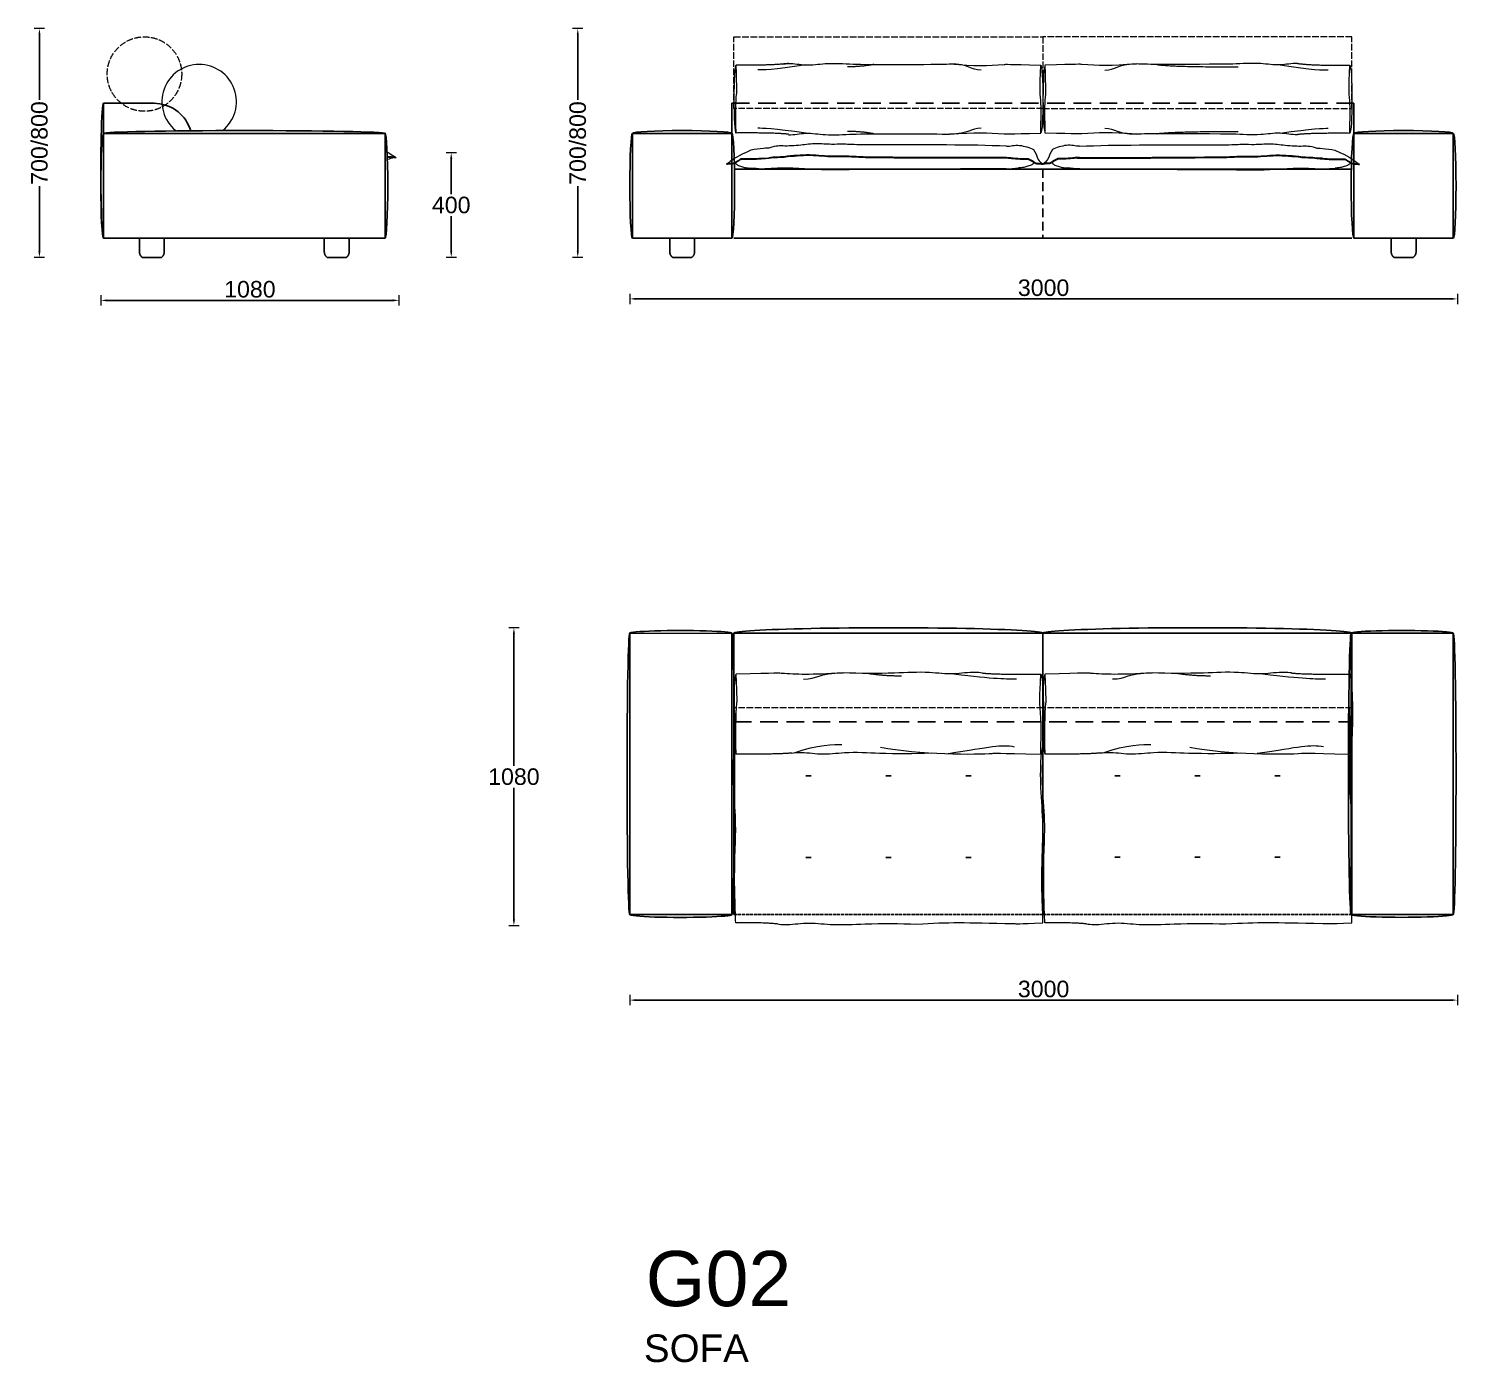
# Model space of a CAD drawing. Header units: millimetres. Extents: x 6668 to 47386, y -6732 to 35544.
# Drawn here: x 13154 to 18333, y 4254 to 9090 of the extents above; entities that cross this region are included whole.
import ezdxf

# ---------------------------------------------------------------- set-up
doc = ezdxf.new("R2010")
doc.units = ezdxf.units.MM
doc.linetypes.add('ACAD_ISO02W100', pattern=[15, 12, -3])
doc.linetypes.add('NASCOSTA', pattern=[9.525, 6.35, -3.175])
for name, color, linetype in [('_ARREDO', 7, 'Continuous'), ('LINEA', 7, 'Continuous'), ('TESTO', 1, 'Continuous')]:
    doc.layers.add(name, color=color, linetype=linetype)
for name, color, linetype, lineweight in [('_CUSCINO SEDUTA', 8, 'Continuous', 9), ('_QUOTE', 1, 'Continuous', 9), ('_RULLO', 8, 'Continuous', 9)]:
    doc.layers.add(name, color=color, linetype=linetype, lineweight=lineweight)
doc.styles.add('Arial', font='arial.ttf')
doc.styles.get("Standard").update_dxf_attribs({"font": 'arial.ttf'})
doc.dimstyles.new('1_1', dxfattribs={"dimscale": 15, "dimtxt": 4, "dimasz": 1.5, "dimexe": 1.25, "dimexo": 2, "dimtad": 1, "dimtih": 1, "dimtoh": 1, "dimdec": 0, "dimtxsty": 'Standard', "dimcen": 2.5, "dimclrd": 256, "dimclre": 256, "dimclrt": 256, "dimadec": 0, "dimazin": 0, "dimtfac": 1, "dimtdec": 0, "dimtmove": 0, "dimatfit": 3, "dimfxl": 1.25, "dimfxlon": 1, "dimlwe": 0, "dimarcsym": 0})

# ---------------------------------------------------------------- blocks, each defined once
blk = doc.blocks.new('armrest_38')
at = {"layer": '_ARREDO'}
for p, q in [((-19, -101.99), (-19, 0.01)), ((-19, -0.01), (18, 0.01)), ((18, -101.99), (18, 0.01)), ((-19, -101.99), (18, -101.99))]:
    blk.add_line(p, q, dxfattribs=at)
at = {"layer": '_ARREDO', "extrusion": (0, 0, -1)}
for centre, major_axis, ratio, start_param, end_param in [((-19, -50.99), (0, 51), 0.019608, 3.141593, 6.283185), ((-0.5, -101.99), (-18.5, 0), 0.054047, 3.14149, 6.304844)]:
    blk.add_ellipse(centre, major_axis=major_axis, ratio=ratio, start_param=start_param, end_param=end_param, dxfattribs=at)
at = {"layer": '_ARREDO'}
for centre, major_axis, ratio, start_param, end_param in [((-0.5, 0.01), (18.5, 0), 0.054047, -0.000103, 3.163251), ((18, -50.99), (0, 51), 0.019608, 3.141593, 6.283185)]:
    blk.add_ellipse(centre, major_axis=major_axis, ratio=ratio, start_param=start_param, end_param=end_param, dxfattribs=at)
blk = doc.blocks.new('*D320')
at = {"layer": '_QUOTE', "lineweight": 0, "transparency": 16777216}
for p, q in [((13415.9, 8122.9), (13415.9, 8085.4)), ((14496.2, 8122.9), (14496.2, 8085.4))]:
    blk.add_line(p, q, dxfattribs=at)
at = {"layer": '_QUOTE', "lineweight": -2, "transparency": 16777216}
blk.add_line((13438.4, 8104.1), (14473.7, 8104.1), dxfattribs=at)
at = {"layer": '_QUOTE', "transparency": 16777216}
for points in [[(13438.4, 8107.9), (13438.4, 8100.4), (13415.9, 8104.1)], [(14473.7, 8107.9), (14473.7, 8100.4), (14496.2, 8104.1)]]:
    blk.add_solid(points, dxfattribs=at)
at = {"layer": 'Defpoints', "color": 0, "transparency": 16777216}
for p in [(14496.2, 8617.3), (13415.9, 8574.8), (14496.2, 8104.1)]:
    blk.add_point(p, dxfattribs=at)
at = {"layer": '_QUOTE', "transparency": 16777216, "insert": (13956.1, 8144.2), "char_height": 60, "attachment_point": 5}
blk.add_mtext('1080', dxfattribs=at)
blk = doc.blocks.new('*D223')
at = {"layer": '_QUOTE', "lineweight": 0, "transparency": 16777216}
for p, q in [((15333, 5586), (15333, 5548.5)), ((18332.6, 5586), (18332.6, 5548.5))]:
    blk.add_line(p, q, dxfattribs=at)
at = {"layer": '_QUOTE', "lineweight": -2, "transparency": 16777216}
blk.add_line((15355.5, 5567.3), (18310.1, 5567.3), dxfattribs=at)
at = {"layer": '_QUOTE', "transparency": 16777216}
for points in [[(15355.5, 5571), (15355.5, 5563.5), (15333, 5567.3)], [(18310.1, 5571), (18310.1, 5563.5), (18332.6, 5567.3)]]:
    blk.add_solid(points, dxfattribs=at)
at = {"layer": 'Defpoints', "color": 0, "transparency": 16777216}
for p in [(15333, 6387.3), (18332.6, 6387.4), (18332.6, 5567.3)]:
    blk.add_point(p, dxfattribs=at)
at = {"layer": '_QUOTE', "transparency": 16777216, "insert": (16832.8, 5607.3), "char_height": 60, "attachment_point": 5}
blk.add_mtext('3000', dxfattribs=at)
blk = doc.blocks.new('*D224')
at = {"layer": '_QUOTE', "lineweight": 0, "transparency": 16777216}
for p, q in [((14931.8, 6917.2), (14894.3, 6917.2)), ((14931.8, 5837.1), (14894.3, 5837.1))]:
    blk.add_line(p, q, dxfattribs=at)
at = {"layer": '_QUOTE', "lineweight": -2, "transparency": 16777216}
for p, q in [((14913, 6894.7), (14913, 6417.1)), ((14913, 5859.6), (14913, 6337.1))]:
    blk.add_line(p, q, dxfattribs=at)
at = {"layer": '_QUOTE', "transparency": 16777216}
for points in [[(14909.3, 6894.7), (14916.8, 6894.7), (14913, 6917.2)], [(14909.3, 5859.6), (14916.8, 5859.6), (14913, 5837.1)]]:
    blk.add_solid(points, dxfattribs=at)
at = {"layer": 'Defpoints', "color": 0, "transparency": 16777216}
for p in [(14913, 6917.2), (16345.1, 6917.2), (16373.2, 5837.1)]:
    blk.add_point(p, dxfattribs=at)
at = {"layer": '_QUOTE', "transparency": 16777216, "insert": (14913, 6377.1), "char_height": 60, "attachment_point": 5}
blk.add_mtext('1080', dxfattribs=at)
blk = doc.blocks.new('*D225')
at = {"layer": '_QUOTE', "lineweight": 0, "transparency": 16777216}
for p, q in [((15333, 8128.4), (15333, 8090.9)), ((18332.6, 8128.4), (18332.6, 8090.9))]:
    blk.add_line(p, q, dxfattribs=at)
at = {"layer": '_QUOTE', "lineweight": -2, "transparency": 16777216}
blk.add_line((15355.5, 8109.6), (18310.1, 8109.6), dxfattribs=at)
at = {"layer": '_QUOTE', "transparency": 16777216}
for points in [[(15355.5, 8113.4), (15355.5, 8105.9), (15333, 8109.6)], [(18310.1, 8113.4), (18310.1, 8105.9), (18332.6, 8109.6)]]:
    blk.add_solid(points, dxfattribs=at)
at = {"layer": 'Defpoints', "color": 0, "transparency": 16777216}
for p in [(15333, 8929.6), (18332.6, 8929.8), (18332.6, 8109.6)]:
    blk.add_point(p, dxfattribs=at)
at = {"layer": '_QUOTE', "transparency": 16777216, "insert": (16832.8, 8149.7), "char_height": 60, "attachment_point": 5}
blk.add_mtext('3000', dxfattribs=at)
blk = doc.blocks.new('*D259')
at = {"layer": '_QUOTE', "lineweight": 0, "transparency": 16777216}
for p, q in [((13212.1, 9089.6), (13174.6, 9089.6)), ((13212.1, 8259.7), (13174.6, 8259.7))]:
    blk.add_line(p, q, dxfattribs=at)
at = {"layer": '_QUOTE', "lineweight": -2, "transparency": 16777216}
for p, q in [((13193.4, 9067.1), (13193.4, 8831.5)), ((13193.4, 8282.2), (13193.4, 8517.8))]:
    blk.add_line(p, q, dxfattribs=at)
at = {"layer": '_QUOTE', "transparency": 16777216}
for points in [[(13189.6, 9067.1), (13197.1, 9067.1), (13193.4, 9089.6)], [(13189.6, 8282.2), (13197.1, 8282.2), (13193.4, 8259.7)]]:
    blk.add_solid(points, dxfattribs=at)
at = {"layer": 'Defpoints', "color": 0, "transparency": 16777216}
for p in [(13763.4, 9089.6), (13193.4, 8259.7), (13955.8, 8259.7)]:
    blk.add_point(p, dxfattribs=at)
at = {"layer": '_QUOTE', "transparency": 16777216, "insert": (13193.4, 8674.7), "char_height": 60, "attachment_point": 5, "rotation": 90}
blk.add_mtext('700/800', dxfattribs=at)
blk = doc.blocks.new('*D260')
at = {"layer": '_QUOTE', "lineweight": 0, "transparency": 16777216}
for p, q in [((15163.2, 9089.6), (15125.7, 9089.6)), ((15163.2, 8259.7), (15125.7, 8259.7))]:
    blk.add_line(p, q, dxfattribs=at)
at = {"layer": '_QUOTE', "lineweight": -2, "transparency": 16777216}
for p, q in [((15144.5, 9067.1), (15144.5, 8831.5)), ((15144.5, 8282.2), (15144.5, 8517.8))]:
    blk.add_line(p, q, dxfattribs=at)
at = {"layer": '_QUOTE', "transparency": 16777216}
for points in [[(15140.7, 9067.1), (15148.2, 9067.1), (15144.5, 9089.6)], [(15140.7, 8282.2), (15148.2, 8282.2), (15144.5, 8259.7)]]:
    blk.add_solid(points, dxfattribs=at)
at = {"layer": 'Defpoints', "color": 0, "transparency": 16777216}
for p in [(15714.5, 9089.6), (15144.5, 8259.7), (15906.9, 8259.7)]:
    blk.add_point(p, dxfattribs=at)
at = {"layer": '_QUOTE', "transparency": 16777216, "insert": (15144.5, 8674.7), "char_height": 60, "attachment_point": 5, "rotation": 90}
blk.add_mtext('700/800', dxfattribs=at)
blk = doc.blocks.new('*D232')
at = {"layer": '_QUOTE', "lineweight": 0, "transparency": 16777216}
for p, q in [((14704.6, 8639.7), (14667.1, 8639.7)), ((14704.6, 8259.7), (14667.1, 8259.7))]:
    blk.add_line(p, q, dxfattribs=at)
at = {"layer": '_QUOTE', "lineweight": -2, "transparency": 16777216}
for p, q in [((14685.8, 8617.2), (14685.8, 8489.7)), ((14685.8, 8282.2), (14685.8, 8409.7))]:
    blk.add_line(p, q, dxfattribs=at)
at = {"layer": '_QUOTE', "transparency": 16777216}
for points in [[(14682.1, 8617.2), (14689.6, 8617.2), (14685.8, 8639.7)], [(14682.1, 8282.2), (14689.6, 8282.2), (14685.8, 8259.7)]]:
    blk.add_solid(points, dxfattribs=at)
at = {"layer": 'Defpoints', "color": 0, "transparency": 16777216}
for p in [(15666.8, 8639.7), (14685.8, 8259.7), (15666.8, 8259.7)]:
    blk.add_point(p, dxfattribs=at)
at = {"layer": '_QUOTE', "transparency": 16777216, "insert": (14685.8, 8449.7), "char_height": 60, "attachment_point": 5}
blk.add_mtext('400', dxfattribs=at)
blk = doc.blocks.new('PIEDINO MIAMI SOFT_PANAMA H7CM')
at = {"color": 0, "linetype": 'ByBlock', "lineweight": -2}
for points in [[(45, 0), (-45, 0)], [(-45, 0), (-45, -50.4)], [(-45, -50.4), (-45, -51.2), (-44.9, -52), (-44.8, -52.9), (-44.7, -53.7), (-44.5, -54.5), (-44.4, -55.3), (-44.2, -56.1), (-43.9, -56.9), (-43.7, -57.7), (-43.4, -58.5), (-43.1, -59.3), (-42.7, -60), (-42.4, -60.8), (-42, -61.5), (-41.6, -62.2), (-41.1, -63), (-40.7, -63.6), (-40.2, -64.3), (-39.7, -65), (-39.1, -65.6), (-38.6, -66.2), (-38, -66.8), (-37.4, -67.4), (-36.8, -68), (-36.1, -68.5), (-35.5, -69), (-34.8, -69.5), (-34.1, -70)], [(34.1, -70), (34.8, -69.5), (35.5, -69), (36.1, -68.5), (36.8, -68), (37.4, -67.4), (38, -66.8), (38.6, -66.2), (39.1, -65.6), (39.7, -65), (40.2, -64.3), (40.7, -63.6), (41.1, -63), (41.6, -62.2), (42, -61.5), (42.4, -60.8), (42.7, -60), (43.1, -59.3), (43.4, -58.5), (43.7, -57.7), (43.9, -56.9), (44.2, -56.1), (44.4, -55.3), (44.5, -54.5), (44.7, -53.7), (44.8, -52.9), (44.9, -52), (45, -51.2), (45, -50.4)], [(45, -50.4), (45, 0)], [(-34.1, -70), (34.1, -70)]]:
    blk.add_lwpolyline(points, dxfattribs=at)

msp = doc.modelspace()

# ---------------------------------------------------------------- linework, layer by layer
at = {"layer": '_ARREDO'}
for p, q in [((13425.9, 8819.4), (13425.9, 8329.7)), ((13425.9, 8819.4), (13587.2, 8819.4)), ((15703, 8709.7), (15703, 8819.4)), ((17957.6, 8819.4), (17957.6, 8709.7)), ((14445.9, 8709.7), (13425.9, 8709.7)), ((13425.9, 8709.7), (13425.9, 8329.7)), ((14445.9, 8709.7), (14445.9, 8329.7)), ((15703, 8709.7), (15343, 8709.7)), ((15343, 8709.7), (15343, 8329.9)), ((15343, 8329.9), (15343, 8709.7)), ((15343, 8709.7), (15703, 8709.7)), ((15703, 8709.7), (15703, 8329.9)), ((15703, 8709.7), (15703, 8329.9)), ((17957.6, 8709.7), (18317.6, 8709.7)), ((17957.6, 8709.7), (17957.6, 8329.9)), ((18317.6, 8709.7), (17957.6, 8709.7)), ((17957.6, 8709.7), (17957.6, 8329.9)), ((18317.6, 8709.7), (18317.6, 8329.9)), ((18317.6, 8329.9), (18317.6, 8709.7)), ((15710.1, 8579.9), (16830.5, 8579.9)), ((17950.5, 8579.9), (16830.5, 8579.9)), ((15703, 8329.9), (15343, 8329.9)), ((15710.1, 8329.9), (16830.5, 8329.9)), ((17950.5, 8329.9), (16830.5, 8329.9)), ((17957.6, 8329.9), (18317.6, 8329.9))]:
    msp.add_line(p, q, dxfattribs=at)
at = {"layer": '_ARREDO', "linetype": 'NASCOSTA', "ltscale": 10}
msp.add_line((15703, 8819.4), (17957.6, 8819.4), dxfattribs=at)
at = {"layer": '_ARREDO', "linetype": 'NASCOSTA', "ltscale": 5}
msp.add_line((16830.5, 8579.9), (16830.5, 8329.9), dxfattribs=at)
at = {"layer": '_ARREDO', "linetype": 'ACAD_ISO02W100'}
for p, q in [((16830.5, 5877.3), (15710.5, 5877.3)), ((17950.5, 5877.5), (16830.5, 5877.5))]:
    msp.add_line(p, q, dxfattribs=at)
at = {"layer": '_ARREDO'}
for points in [[(13425.9, 8819.4), (13609.7, 8819.4)], [(13619.3, 8817.9), (13609.7, 8819.4)]]:
    msp.add_lwpolyline(points, dxfattribs=at)
msp.add_lwpolyline([(14445.9, 8329.7), (13425.9, 8329.7), (13425.9, 8709.7), (14445.9, 8709.7)], close=True, dxfattribs=at)
at = {"layer": '_ARREDO', "linetype": 'NASCOSTA', "ltscale": 10}
msp.add_lwpolyline([(15710.5, 6576.7), (17950.5, 6576.7)], dxfattribs=at)
at = {"layer": '_ARREDO'}
msp.add_arc((13608.9, 8680), 138.3, 16.3327, 85.719, dxfattribs=at)
for centre, major_axis, ratio, start_param, end_param in [((13425.9, 8574.8), (0, 244.6), 0.040884, 0, 3.141593), ((17957.6, 8519.8), (0, -189.9), 0.052652, 3.141593, 6.283185), ((18137.6, 8709.7), (-180, 0), 0.055556, 3.141593, 6.283185), ((18317.6, 8519.8), (0, 189.9), 0.052652, 3.141593, 6.283185)]:
    msp.add_ellipse(centre, major_axis=major_axis, ratio=ratio, start_param=start_param, end_param=end_param, dxfattribs=at)
at = {"layer": '_ARREDO', "extrusion": (0, 0, -1)}
for centre, major_axis, ratio in [((13425.9, 8519.7), (0, 190), 0.052632), ((13935.9, 8709.7), (510, 0), 0.019608), ((14445.9, 8519.7), (0, -190), 0.052632), ((15343, 8519.8), (0, 189.9), 0.052652), ((15523, 8709.7), (180, 0), 0.055556), ((15703, 8519.8), (0, -189.9), 0.052652)]:
    msp.add_ellipse(centre, major_axis=major_axis, ratio=ratio, start_param=3.141593, end_param=6.283185, dxfattribs=at)
at = {"layer": '_CUSCINO SEDUTA'}
for p, q in [((15817.4, 8619.5), (15837.1, 8620.9)), ((17843.2, 8619.5), (17823.6, 8620.9))]:
    msp.add_line(p, q, dxfattribs=at)
for points in [[(15772.3, 8649.1), (15719.3, 8624.6), (15710.8, 8617.8), (15702.1, 8611.1)], [(15817.4, 8655), (15801.9, 8654), (15786.6, 8652.5), (15772.3, 8649.1)], [(15837.1, 8656.3), (15833.4, 8656.1), (15829.8, 8655.8), (15817.4, 8655)], [(15888.3, 8663.9), (15876.2, 8664.4), (15866.4, 8665.6), (15837.1, 8656.3)], [(15952.7, 8666.9), (15929.7, 8664.5), (15906.5, 8663.3), (15888.3, 8663.9)], [(16008.6, 8671.9), (15990, 8671.6), (15971.5, 8668.9), (15952.7, 8666.9)], [(16064.1, 8669.8), (16045.6, 8670.1), (16027.1, 8672.2), (16008.6, 8671.9)], [(16105.4, 8670.3), (16091.7, 8670.5), (16077.9, 8669.6), (16064.1, 8669.8)], [(16167.5, 8668.4), (16134, 8668.9), (16119.7, 8670.2), (16105.4, 8670.3)], [(16698, 8662.9), (16561.7, 8669.3), (16430.8, 8667.5), (16167.5, 8668.4)], [(16698, 8662.9), (16712.7, 8662.9), (16727.2, 8668.6), (16745.6, 8666.3)], [(16745.6, 8666.3), (16754.2, 8665.2), (16763.7, 8662.4), (16771.8, 8660.3)], [(16771.8, 8660.3), (16782.1, 8657.6), (16790.2, 8656.1), (16795.8, 8650.6)], [(16795.8, 8650.6), (16804.3, 8642.5), (16807.2, 8625.7), (16813.5, 8614.9)], [(16865.2, 8650.6), (16856.8, 8642.5), (16853.9, 8625.7), (16847.5, 8614.9)], [(16889.3, 8660.3), (16879, 8657.6), (16870.9, 8656.1), (16865.2, 8650.6)], [(16915.5, 8666.3), (16906.9, 8665.2), (16897.4, 8662.4), (16889.3, 8660.3)], [(16963.1, 8662.9), (16948.3, 8662.9), (16933.8, 8668.6), (16915.5, 8666.3)], [(16963.1, 8662.9), (17099.4, 8669.3), (17230.3, 8667.5), (17493.1, 8668.4)], [(17493.1, 8668.4), (17526.6, 8668.9), (17540.9, 8670.2), (17555.2, 8670.3)], [(17555.2, 8670.3), (17568.9, 8670.5), (17582.7, 8669.6), (17596.5, 8669.8)], [(17596.5, 8669.8), (17615, 8670.1), (17633.5, 8672.2), (17652, 8671.9)], [(17652, 8671.9), (17670.6, 8671.6), (17689.1, 8668.9), (17707.9, 8666.9)], [(17707.9, 8666.9), (17730.9, 8664.5), (17754.1, 8663.3), (17772.3, 8663.9)], [(17772.3, 8663.9), (17784.4, 8664.4), (17794.3, 8665.6), (17823.6, 8656.3)], [(17823.5, 8656.3), (17827.2, 8656.1), (17830.8, 8655.8), (17843.2, 8655)], [(17843.2, 8655), (17858.8, 8654), (17874, 8652.5), (17888.3, 8649.1)], [(17888.3, 8649.1), (17941.3, 8624.6), (17949.9, 8617.8), (17958.6, 8611.1)], [(14454.7, 8641.2), (14458, 8639.4), (14460.5, 8637.8), (14463, 8636.2)], [(14455.1, 8626.7), (14459.4, 8625.9), (14464.5, 8625.9), (14469.2, 8625.6)], [(14455.1, 8624.3), (14459.4, 8623.6), (14464.5, 8623.5), (14469.2, 8623.2)], [(14477.7, 8622.7), (14469.2, 8618.8), (14461.8, 8616.7), (14455.3, 8615.3)], [(14463, 8636.2), (14470.6, 8631.4), (14478.4, 8626.6), (14486.2, 8621.8)], [(14469.2, 8625.6), (14473.5, 8625.4), (14477.6, 8625), (14481.6, 8624.6)], [(14469.2, 8623.2), (14475, 8623), (14480.6, 8622.4), (14486.2, 8621.9)], [(15702.1, 8611.1), (15695.8, 8606.2), (15689.4, 8601.5), (15683, 8596.7)], [(15696.9, 8600.5), (15692.2, 8600.2), (15687.6, 8599.6), (15683.1, 8599.1)], [(15696.9, 8598.1), (15692.2, 8597.8), (15687.6, 8597.3), (15683.1, 8596.7)], [(15710.2, 8602), (15706.3, 8600.8), (15701.5, 8600.8), (15696.9, 8600.5)], [(15710.2, 8599.6), (15706.3, 8598.5), (15701.5, 8598.4), (15696.9, 8598.1)], [(15719.4, 8607.1), (15716.6, 8605.2), (15713.8, 8603.1), (15710.2, 8602)], [(15719.4, 8604.7), (15716.6, 8602.8), (15713.8, 8600.8), (15710.2, 8599.6)], [(15716.3, 8602.7), (15718.3, 8599.9), (15720.4, 8597.1), (15723.6, 8595)], [(15729, 8613.1), (15725.7, 8611.1), (15722.5, 8609.2), (15719.4, 8607.1)], [(15729, 8610.8), (15725.7, 8608.8), (15722.5, 8606.9), (15719.4, 8604.7)], [(15738.7, 8617.5), (15735, 8616.8), (15732, 8614.9), (15729, 8613.1)], [(15738.7, 8615.2), (15735, 8614.4), (15732, 8612.5), (15729, 8610.8)], [(15749.5, 8617.6), (15745.7, 8617.8), (15742, 8618.1), (15738.7, 8617.5)], [(15749.5, 8615.2), (15745.7, 8615.5), (15742, 8615.8), (15738.7, 8615.2)], [(15817.4, 8619.5), (15795.1, 8617.6), (15772.9, 8616.1), (15749.5, 8617.6)], [(15817.4, 8617.1), (15795.1, 8615.2), (15772.9, 8613.8), (15749.5, 8615.2)], [(15837.1, 8618.8), (15833.4, 8618.5), (15829.8, 8618.2), (15817.4, 8617.1)], [(15866.5, 8623.4), (15856.7, 8623.1), (15846.9, 8623.2), (15837.1, 8620.9)], [(15867.8, 8621), (15857.6, 8620.6), (15847.4, 8620.8), (15837.1, 8618.8)], [(15915.6, 8627.8), (15899.2, 8626.1), (15882.9, 8624), (15866.5, 8623.4)], [(15916.9, 8625.3), (15900.5, 8623.7), (15884.3, 8621.6), (15867.8, 8621)], [(16007.3, 8630.6), (15976.9, 8632.7), (15946, 8630.9), (15915.6, 8627.8)], [(16008.6, 8628.2), (15978.3, 8630.2), (15947.4, 8628.4), (15916.9, 8625.3)], [(16049.6, 8627.2), (16035.5, 8627.9), (16021.5, 8629.7), (16007.3, 8630.6)], [(16051, 8624.8), (16036.8, 8625.5), (16022.8, 8627.3), (16008.6, 8628.2)], [(16100.6, 8627.2), (16083.6, 8627.2), (16066.5, 8626.5), (16049.6, 8627.2)], [(16102, 8624.8), (16084.9, 8624.8), (16067.9, 8624), (16051, 8624.8)], [(16170.7, 8624.5), (16147.4, 8625.8), (16124, 8627.3), (16100.6, 8627.2)], [(16172.1, 8622.1), (16148.7, 8623.4), (16125.4, 8624.8), (16102, 8624.8)], [(16698, 8622.2), (16208.6, 8622.4), (16189.6, 8623.4), (16170.7, 8624.5)], [(16705.5, 8619.7), (16214, 8619.8), (16193, 8620.9), (16172.1, 8622.1)], [(16698, 8622.2), (16719.3, 8622.5), (16741.9, 8617.5), (16765.8, 8618.5)], [(16705.5, 8619.7), (16718.8, 8620), (16741, 8615.1), (16764.6, 8616.1)], [(16764.6, 8616.1), (16768.3, 8616.3), (16772, 8616.6), (16775.2, 8616)], [(16765.8, 8618.5), (16769.6, 8618.7), (16773.3, 8619), (16776.6, 8618.4)], [(16775.2, 8616), (16778.9, 8615.3), (16782, 8613.4), (16784.9, 8611.6)], [(16776.6, 8618.4), (16780.3, 8617.7), (16783.3, 8615.8), (16786.2, 8614)], [(16784.9, 8611.6), (16788.3, 8609.6), (16791.4, 8607.7), (16794.6, 8605.6)], [(16786.2, 8614), (16789.6, 8612), (16792.8, 8610.1), (16796, 8608)], [(16797.6, 8603.5), (16795.6, 8600.7), (16793.6, 8597.9), (16790.4, 8595.8)], [(16794.6, 8605.6), (16797.4, 8603.7), (16800.2, 8601.6), (16803.7, 8600.5)], [(16796, 8608), (16798.7, 8606.1), (16801.5, 8604), (16805.1, 8602.9)], [(16803.7, 8600.5), (16807.6, 8599.3), (16812.4, 8599.2), (16817, 8599)], [(16805.1, 8602.9), (16808.9, 8601.7), (16813.7, 8601.7), (16818.3, 8601.4)], [(16813.5, 8614.9), (16818.1, 8607), (16824.5, 8602.3), (16830.9, 8597.5)], [(16817, 8599), (16821.8, 8598.7), (16826.3, 8598.1), (16830.9, 8597.5)], [(16818.3, 8601.4), (16821.1, 8601.2), (16824, 8600.9), (16826.8, 8600.6)], [(16847.5, 8614.9), (16842.9, 8607), (16836.6, 8602.3), (16830.2, 8597.5)], [(16844.1, 8599), (16839.3, 8598.7), (16834.8, 8598.1), (16830.2, 8597.5)], [(16842.7, 8601.4), (16839.9, 8601.2), (16837, 8600.9), (16834.3, 8600.6)], [(16856, 8602.9), (16852.1, 8601.7), (16847.4, 8601.7), (16842.7, 8601.4)], [(16857.3, 8600.5), (16853.5, 8599.3), (16848.7, 8599.2), (16844.1, 8599)], [(16865.1, 8608), (16862.4, 8606.1), (16859.5, 8604), (16856, 8602.9)], [(16866.5, 8605.6), (16863.7, 8603.7), (16860.9, 8601.6), (16857.3, 8600.5)], [(16863.5, 8603.5), (16865.5, 8600.7), (16867.4, 8597.9), (16870.7, 8595.8)], [(16874.8, 8614), (16871.5, 8612), (16868.3, 8610.1), (16865.1, 8608)], [(16876.2, 8611.6), (16872.8, 8609.6), (16869.7, 8607.7), (16866.5, 8605.6)], [(16884.5, 8618.4), (16880.8, 8617.7), (16877.8, 8615.8), (16874.8, 8614)], [(16885.8, 8616), (16882.2, 8615.3), (16879.1, 8613.4), (16876.2, 8611.6)], [(16895.2, 8618.5), (16891.5, 8618.7), (16887.8, 8619), (16884.5, 8618.4)], [(16896.5, 8616.1), (16892.8, 8616.3), (16889.1, 8616.6), (16885.8, 8616)], [(16963.1, 8622.2), (16941.8, 8622.5), (16919.1, 8617.5), (16895.2, 8618.5)], [(16955.6, 8619.7), (16942.3, 8620), (16920.1, 8615.1), (16896.5, 8616.1)], [(16955.6, 8619.7), (17246.6, 8619.8), (17267.6, 8620.9), (17488.5, 8622.1)], [(16963.1, 8622.2), (17252, 8622.4), (17271, 8623.4), (17489.9, 8624.5)], [(17488.5, 8622.1), (17511.9, 8623.4), (17535.2, 8624.8), (17558.7, 8624.8)], [(17489.9, 8624.5), (17513.3, 8625.8), (17536.6, 8627.3), (17560, 8627.2)], [(17558.7, 8624.8), (17575.7, 8624.8), (17592.8, 8624), (17609.6, 8624.8)], [(17560, 8627.2), (17577, 8627.2), (17594.1, 8626.5), (17611.1, 8627.2)], [(17609.6, 8624.8), (17623.8, 8625.5), (17637.8, 8627.3), (17652, 8628.2)], [(17611.1, 8627.2), (17625.1, 8627.9), (17639.1, 8629.7), (17653.3, 8630.6)], [(17652, 8628.2), (17682.4, 8630.2), (17713.2, 8628.4), (17743.7, 8625.3)], [(17653.3, 8630.6), (17683.7, 8632.7), (17714.7, 8630.9), (17745, 8627.8)], [(17743.7, 8625.3), (17760.1, 8623.7), (17776.3, 8621.6), (17792.8, 8621)], [(17745, 8627.8), (17761.5, 8626.1), (17777.7, 8624), (17794.1, 8623.4)], [(17792.8, 8621), (17803, 8620.6), (17813.2, 8620.8), (17823.5, 8618.8)], [(17794.1, 8623.4), (17803.9, 8623.1), (17813.8, 8623.2), (17823.6, 8620.9)], [(17823.5, 8618.8), (17827.2, 8618.5), (17830.8, 8618.2), (17843.2, 8617.1)], [(17843.2, 8619.5), (17865.5, 8617.6), (17887.7, 8616.1), (17911.2, 8617.6)], [(17843.2, 8617.1), (17865.5, 8615.2), (17887.7, 8613.8), (17911.2, 8615.2)], [(17911.2, 8617.6), (17914.9, 8617.8), (17918.6, 8618.1), (17921.9, 8617.5)], [(17911.2, 8615.2), (17914.9, 8615.5), (17918.6, 8615.8), (17921.9, 8615.2)], [(17921.9, 8617.5), (17925.6, 8616.8), (17928.6, 8614.9), (17931.6, 8613.1)], [(17921.9, 8615.2), (17925.6, 8614.4), (17928.6, 8612.5), (17931.6, 8610.8)], [(17931.6, 8613.1), (17934.9, 8611.1), (17938.1, 8609.2), (17941.2, 8607.1)], [(17931.6, 8610.8), (17934.9, 8608.8), (17938.1, 8606.9), (17941.2, 8604.7)], [(17944.3, 8602.7), (17942.3, 8599.9), (17940.2, 8597.1), (17937, 8595)], [(17941.2, 8607.1), (17944, 8605.2), (17946.8, 8603.1), (17950.4, 8602)], [(17941.2, 8604.7), (17944, 8602.8), (17946.8, 8600.8), (17950.4, 8599.6)], [(17950.4, 8602), (17954.3, 8600.8), (17959.1, 8600.8), (17963.7, 8600.5)], [(17950.4, 8599.6), (17954.3, 8598.5), (17959.1, 8598.4), (17963.7, 8598.1)], [(17958.6, 8611.1), (17964.8, 8606.2), (17971.2, 8601.5), (17977.6, 8596.7)], [(17963.7, 8600.5), (17968.4, 8600.2), (17973, 8599.6), (17977.5, 8599.1)], [(17963.7, 8598.1), (17968.4, 8597.8), (17973, 8597.3), (17977.5, 8596.7)], [(15723.6, 8595), (15727.4, 8592.5), (15732.9, 8590.9), (15738.2, 8589.4)], [(15738.2, 8589.4), (15743.1, 8587.9), (15747.8, 8586.4), (15752.8, 8585.4)], [(15752.8, 8585.4), (15758.8, 8584.3), (15765.2, 8584), (15771.6, 8583.6)], [(15810.8, 8580.4), (15797.8, 8581.4), (15784.7, 8582.5), (15771.6, 8583.7)], [(15902, 8583.8), (15871.6, 8584.2), (15841.2, 8582.1), (15810.8, 8580.4)], [(15988.2, 8579.3), (15959.4, 8580.9), (15930.7, 8583.5), (15902, 8583.8)], [(16148.6, 8578.2), (16095.3, 8576.7), (16041.6, 8576.4), (15988.2, 8579.3)], [(16696.6, 8580.8), (16201.1, 8580.1), (16175, 8579), (16148.6, 8578.2)], [(16696.6, 8580.8), (16711.8, 8581.9), (16727.1, 8583.2), (16742.3, 8584.5)], [(16761.1, 8586.3), (16755.1, 8585.2), (16748.7, 8584.8), (16742.3, 8584.5)], [(16775.7, 8590.2), (16770.9, 8588.8), (16766.2, 8587.2), (16761.1, 8586.3)], [(16790.4, 8595.8), (16786.6, 8593.3), (16781.1, 8591.8), (16775.7, 8590.2)], [(16870.7, 8595.8), (16874.5, 8593.3), (16880, 8591.8), (16885.3, 8590.2)], [(16885.3, 8590.2), (16890.2, 8588.8), (16894.9, 8587.2), (16899.9, 8586.3)], [(16899.9, 8586.3), (16905.9, 8585.2), (16912.3, 8584.8), (16918.7, 8584.5)], [(16964.4, 8580.8), (16949.2, 8581.9), (16933.9, 8583.2), (16918.7, 8584.5)], [(16964.4, 8580.8), (17259.5, 8580.1), (17285.7, 8579), (17512, 8578.2)], [(17512, 8578.2), (17565.4, 8576.7), (17619, 8576.4), (17672.4, 8579.3)], [(17672.4, 8579.3), (17701.2, 8580.9), (17729.9, 8583.5), (17758.6, 8583.8)], [(17758.6, 8583.8), (17789, 8584.2), (17819.4, 8582.1), (17849.8, 8580.4)], [(17849.8, 8580.4), (17862.8, 8581.4), (17876, 8582.5), (17889, 8583.7)], [(17907.9, 8585.4), (17901.8, 8584.3), (17895.4, 8584), (17889, 8583.6)], [(17922.4, 8589.4), (17917.5, 8587.9), (17912.8, 8586.4), (17907.9, 8585.4)], [(17937, 8595), (17933.2, 8592.5), (17927.7, 8590.9), (17922.4, 8589.4)]]:
    msp.add_open_spline(points, degree=3, dxfattribs=at)
at = {"layer": '_RULLO', "linetype": 'ACAD_ISO02W100', "ltscale": 2}
for points in [[(15710.1, 9059.7), (16830.5, 9059.7), (16830.5, 8800.4), (15710.1, 8800.4)], [(17950.5, 9059.7), (16830.5, 9059.7), (16830.5, 8800.4), (17950.5, 8800.4)], [(15710.5, 6897.2), (16830.5, 6897.2), (16830.5, 6627.2), (15710.5, 6627.2)], [(16830.5, 6897.3), (17950.5, 6897.3), (17950.5, 6627.3), (16830.5, 6627.3)]]:
    msp.add_lwpolyline(points, close=True, dxfattribs=at)
msp.add_circle((13574, 8924.7), 135, dxfattribs=at)
at = {"layer": '_RULLO'}
msp.add_arc((13772.3, 8824.7), 135, 308.8611, 231.156, dxfattribs=at)
for centre, major_axis, ratio, start_param, end_param in [((15718.1, 8833.8), (0, -122.9), 0.065265, 3.141593, 6.283185), ((16838.6, 8834.4), (0, 122.6), 0.065432, -0.000114, 3.139138), ((15718.7, 6604.1), (0, 145.1), 0.069077, 0, 3.141593), ((16838.7, 6604.2), (0, 145.1), 0.069077, 0, 3.141593)]:
    msp.add_ellipse(centre, major_axis=major_axis, ratio=ratio, start_param=start_param, end_param=end_param, dxfattribs=at)
at = {"layer": '_RULLO', "extrusion": (0, 0, -1)}
for centre, major_axis, ratio, start_param, end_param in [((16822.5, 8834.4), (0, 122.6), 0.065432, -0.000114, 3.139138), ((17942.5, 8833.8), (0, -122.9), 0.065265, 3.141593, 6.283185), ((16822.3, 6603.8), (0, 145.1), 0.069077, 0, 3.141593), ((17942.3, 6604), (0, 145.1), 0.069077, 0, 3.141593)]:
    msp.add_ellipse(centre, major_axis=major_axis, ratio=ratio, start_param=start_param, end_param=end_param, dxfattribs=at)
at = {"layer": '_RULLO', "lineweight": 9}
for points, degree in [([(15907.7, 8963), (15850.2, 8955.6), (15718.1, 8956.7)], 2), ([(15887.6, 8960.9), (15894.6, 8962), (15901.2, 8962.7), (15907.7, 8963)], 3), ([(15907.7, 8963), (15928.8, 8963.8), (15949.6, 8958.6), (15970.6, 8957.7)], 3), ([(15970.6, 8957.7), (15993.9, 8956.7), (16017.3, 8960.9), (16041, 8962.5)], 3), ([(16041, 8962.5), (16074.5, 8964.9), (16108.5, 8962.2), (16142.3, 8960.7)], 3), ([(16217, 8959.4), (16172.9, 8950.9), (16122.3, 8950.9)], 2), ([(16142.3, 8960.7), (16192.2, 8958.6), (16442.5, 8959.2), (16492.1, 8961.2)], 3), ([(16492.1, 8961.2), (16587.1, 8953.7), (16628.6, 8955.3), (16689.8, 8959.6)], 3), ([(16606.9, 8939.1), (16565.4, 8939.1), (16565.4, 8961.2), (16492.1, 8961.2)], 3), ([(16689.8, 8959.6), (16695.3, 8960.2), (16700.8, 8960.8), (16822.5, 8956.9)], 3), ([(16971.3, 8959.6), (16965.8, 8960.2), (16960.3, 8960.8), (16838.5, 8956.9)], 3), ([(17168.9, 8961.2), (17074, 8953.7), (17032.5, 8955.3), (16971.3, 8959.6)], 3), ([(17054.2, 8939.1), (17095.6, 8939.1), (17095.6, 8961.2), (17168.9, 8961.2)], 3), ([(17518.3, 8960.7), (17268.4, 8958.6), (17218.6, 8959.2), (17168.9, 8961.2)], 3), ([(17243.6, 8959.4), (17287.7, 8950.9), (17538.3, 8950.9)], 2), ([(17619.7, 8962.5), (17586.1, 8964.9), (17552.2, 8962.2), (17518.3, 8960.7)], 3), ([(17690, 8957.7), (17666.7, 8956.7), (17643.3, 8960.9), (17619.7, 8962.5)], 3), ([(17752.9, 8963), (17731.8, 8963.8), (17711, 8958.6), (17690, 8957.7)], 3), ([(17752.9, 8963), (17810.4, 8955.6), (17942.5, 8956.7)], 2), ([(15720.2, 8851.4), (15720.7, 8858.3), (15721.8, 8865.1), (15718.1, 8956.7)], 3), ([(15970.6, 8957.7), (15853, 8939.5), (15812.8, 8939.5), (15796.5, 8939.5)], 3), ([(16820.4, 8851.6), (16819.9, 8858.5), (16819.4, 8865.3), (16822.5, 8956.9)], 3), ([(16840.7, 8851.6), (16841.1, 8858.5), (16841.6, 8865.3), (16838.6, 8956.9)], 3), ([(17690, 8957.7), (17807.7, 8939.5), (17847.8, 8939.5), (17864.1, 8939.5)], 3), ([(17940.4, 8851.4), (17939.9, 8858.3), (17938.8, 8865.1), (17942.5, 8956.7)], 3), ([(15718.1, 8711), (15715.8, 8804), (15717.1, 8819.3), (15720.2, 8851.4)], 3), ([(16822.5, 8710.7), (16824.7, 8807.8), (16823.4, 8821.3), (16820.4, 8851.6)], 3), ([(16838.5, 8710.7), (16836.4, 8807.8), (16837.7, 8821.3), (16840.7, 8851.6)], 3), ([(17942.5, 8711), (17944.8, 8804), (17943.5, 8819.3), (17940.4, 8851.4)], 3), ([(15907.7, 8706.8), (15850.2, 8712.1), (15718.1, 8711)], 2), ([(15970.6, 8710), (15853, 8728.2), (15812.8, 8728.2), (15796.5, 8728.2)], 3), ([(15907.7, 8704.6), (15928.8, 8703.9), (15949.6, 8709), (15970.6, 8710)], 3), ([(15970.6, 8710), (15993.9, 8711), (16017.3, 8706.8), (16041, 8705.2)], 3), ([(16041, 8705.2), (16074.5, 8702.8), (16108.5, 8705.5), (16142.3, 8706.9)], 3), ([(16217, 8708.3), (16172.9, 8716.7), (16122.3, 8716.7)], 2), ([(16142.3, 8706.9), (16192.2, 8709.1), (16442.5, 8708.5), (16492.1, 8706.5)], 3), ([(16606.9, 8728.6), (16565.4, 8728.6), (16565.4, 8706.5), (16492.1, 8706.5)], 3), ([(16492.1, 8706.5), (16587.1, 8714), (16628.6, 8712.4), (16689.8, 8708.1)], 3), ([(16689.8, 8708.1), (16695.3, 8707.5), (16700.8, 8706.9), (16822.5, 8710.7)], 3), ([(16971.3, 8708.1), (16965.8, 8707.5), (16960.3, 8706.9), (16838.5, 8710.7)], 3), ([(17168.9, 8706.5), (17074, 8714), (17032.5, 8712.4), (16971.3, 8708.1)], 3), ([(17054.2, 8728.6), (17095.6, 8728.6), (17095.6, 8706.5), (17168.9, 8706.5)], 3), ([(17518.3, 8706.9), (17268.4, 8709.1), (17218.6, 8708.5), (17168.9, 8706.5)], 3), ([(17243.6, 8708.3), (17287.7, 8716.7), (17538.3, 8716.7)], 2), ([(17619.7, 8705.2), (17586.1, 8702.8), (17552.2, 8705.5), (17518.3, 8706.9)], 3), ([(17690, 8710), (17666.7, 8711), (17643.3, 8706.8), (17619.7, 8705.2)], 3), ([(17690, 8710), (17807.7, 8728.2), (17847.8, 8728.2), (17864.1, 8728.2)], 3), ([(17752.9, 8704.6), (17731.8, 8703.9), (17711, 8709), (17690, 8710)], 3), ([(17752.9, 8706.8), (17810.4, 8712.1), (17942.5, 8711)], 2), ([(15884, 6751.8), (15877.1, 6752.4), (15870.2, 6753), (15718.7, 6749.2)], 3), ([(15721.3, 6643.9), (15721.9, 6650.7), (15722.5, 6657.6), (15718.7, 6749.2)], 3), ([(16106, 6753.4), (15987.3, 6745.9), (15935.5, 6747.5), (15884, 6751.8)], 3), ([(15962.6, 6731.3), (16014.4, 6731.3), (16014.4, 6753.4), (16106, 6753.4)], 3), ([(16292.8, 6753), (16230.4, 6750.8), (16168.1, 6751.4), (16106, 6753.4)], 3), ([(16199.4, 6751.6), (16254.5, 6743.2), (16317.8, 6743.2)], 2), ([(16419.4, 6754.8), (16377.5, 6757.1), (16335.1, 6754.4), (16292.8, 6753)], 3), ([(16507.3, 6750), (16478.2, 6749), (16448.9, 6753.1), (16419.4, 6754.8)], 3), ([(16586, 6755.3), (16559.6, 6756), (16533.6, 6750.9), (16507.3, 6750)], 3), ([(16507.3, 6750), (16654.4, 6731.8), (16704.6, 6731.8), (16735, 6731.8)], 3), ([(16611.1, 6753.1), (16602.4, 6754.2), (16594.2, 6755), (16586, 6755.3)], 3), ([(16611.1, 6753.1), (16657.9, 6747.9), (16822.3, 6748.9)], 2), ([(16819.6, 6643.6), (16819, 6650.5), (16818.4, 6657.3), (16822.3, 6748.9)], 3), ([(17004, 6752), (16997.1, 6752.6), (16990.2, 6753.2), (16838.7, 6749.4)], 3), ([(16841.3, 6644), (16841.9, 6650.9), (16842.5, 6657.8), (16838.7, 6749.4)], 3), ([(17226, 6753.6), (17107.3, 6746.1), (17055.5, 6747.7), (17004, 6752)], 3), ([(17082.6, 6731.5), (17134.4, 6731.5), (17134.4, 6753.6), (17226, 6753.6)], 3), ([(17412.8, 6753.2), (17350.4, 6751), (17288.1, 6751.6), (17226, 6753.6)], 3), ([(17319.4, 6751.8), (17374.5, 6743.4), (17437.8, 6743.4)], 2), ([(17539.4, 6754.9), (17497.5, 6757.3), (17455.1, 6754.6), (17412.8, 6753.2)], 3), ([(17627.3, 6750.1), (17598.2, 6749.1), (17568.9, 6753.3), (17539.4, 6754.9)], 3), ([(17706, 6755.5), (17679.6, 6756.2), (17653.6, 6751.1), (17627.3, 6750.1)], 3), ([(17627.3, 6750.1), (17774.4, 6731.9), (17824.6, 6731.9), (17855, 6731.9)], 3), ([(17731.1, 6753.3), (17722.4, 6754.4), (17714.2, 6755.2), (17706, 6755.5)], 3), ([(17731.1, 6753.3), (17777.9, 6748), (17942.3, 6749.1)], 2), ([(17939.6, 6643.8), (17939, 6650.7), (17938.4, 6657.5), (17942.3, 6749.1)], 3), ([(15718.7, 6459), (15715.8, 6552), (15717.5, 6598.1), (15721.3, 6643.9)], 3), ([(16822.3, 6458.7), (16825.1, 6551.8), (16823.4, 6597.8), (16819.6, 6643.6)], 3), ([(16838.7, 6459.1), (16835.8, 6552.2), (16837.5, 6598.2), (16841.3, 6644)], 3), ([(17942.3, 6458.9), (17945.1, 6552), (17943.4, 6598), (17939.6, 6643.8)], 3), ([(15932.3, 6464.5), (16010.6, 6494.4), (16076.7, 6494.4), (16101.9, 6494.4)], 3), ([(16242.2, 6484.5), (16375.2, 6456.6), (16595.4, 6457.5), (16646.9, 6461.8)], 3), ([(16727.7, 6484.9), (16677.5, 6494.4), (16643.2, 6484.4), (16486.9, 6460.6)], 3), ([(17052.3, 6464.7), (17130.6, 6494.5), (17196.7, 6494.5), (17221.9, 6494.5)], 3), ([(17362.2, 6484.6), (17495.2, 6456.7), (17715.4, 6457.7), (17766.9, 6462)], 3), ([(17847.7, 6485.1), (17797.5, 6494.5), (17763.2, 6484.6), (17606.9, 6460.8)], 3), ([(15919.8, 6463.1), (15873, 6457.9), (15718.7, 6459)], 2), ([(15919.8, 6463.1), (15928.5, 6464.3), (15936.7, 6465), (15944.9, 6465.3)], 3), ([(15944.9, 6465.3), (15971.3, 6466), (15997.3, 6460.9), (16023.6, 6460)], 3), ([(16023.6, 6460), (16052.7, 6459), (16082, 6463.1), (16111.5, 6464.8)], 3), ([(16111.5, 6464.8), (16153.5, 6467.1), (16195.8, 6464.5), (16238.1, 6463)], 3), ([(16238.1, 6463), (16300.5, 6460.9), (16362.8, 6461.4), (16424.9, 6463.4)], 3), ([(16646.9, 6461.8), (16653.8, 6462.4), (16660.7, 6463), (16822.3, 6459.2)], 3), ([(17039.8, 6463.3), (16993, 6458.1), (16838.7, 6459.1)], 2), ([(17039.8, 6463.3), (17048.5, 6464.4), (17056.7, 6465.2), (17064.9, 6465.5)], 3), ([(17064.9, 6465.5), (17091.3, 6466.2), (17117.3, 6461.1), (17143.6, 6460.1)], 3), ([(17143.6, 6460.1), (17172.7, 6459.2), (17202, 6463.3), (17231.5, 6465)], 3), ([(17231.5, 6465), (17273.5, 6467.3), (17315.8, 6464.6), (17358.1, 6463.2)], 3), ([(17358.1, 6463.2), (17420.5, 6461), (17482.8, 6461.6), (17544.9, 6463.6)], 3), ([(17766.9, 6462), (17773.8, 6462.6), (17780.7, 6463.2), (17942.3, 6459.4)], 3)]:
    msp.add_open_spline(points, degree=degree, dxfattribs=at)
at = {"layer": 'LINEA'}
for p, q in [((15710.5, 5877.3), (15710.5, 6897.3)), ((15710.5, 6897.3), (16830.5, 6897.3)), ((16830.5, 5877.5), (16830.5, 6897.5)), ((16830.5, 6897.5), (17950.5, 6897.5)), ((16830.5, 6897.3), (16830.5, 5877.3)), ((17950.5, 6897.5), (17950.5, 5877.5)), ((15970.5, 6379.9), (15990.5, 6379.9)), ((16260.5, 6379.9), (16280.5, 6379.9)), ((16570.5, 6379.9), (16550.5, 6379.9)), ((17090.5, 6380.1), (17110.5, 6380.1)), ((17380.5, 6380.1), (17400.5, 6380.1)), ((17690.5, 6380.1), (17670.5, 6380.1)), ((15970.5, 6084.9), (15990.5, 6084.9)), ((16260.5, 6084.9), (16280.5, 6084.9)), ((16570.5, 6084.9), (16550.5, 6084.9)), ((17090.5, 6085.1), (17110.5, 6085.1)), ((17380.5, 6085.1), (17400.5, 6085.1)), ((17690.5, 6085.1), (17670.5, 6085.1))]:
    msp.add_line(p, q, dxfattribs=at)
for centre in [(16270.5, 6897.3), (17390.5, 6897.4)]:
    msp.add_ellipse(centre, major_axis=(560, 0.1), ratio=0.035879, start_param=-0.000011, end_param=3.141593, dxfattribs=at)
at = {"layer": 'LINEA', "lineweight": 9}
for points, degree in [([(15709.5, 6337), (15707.4, 6386.9), (15708.8, 6437), (15712.8, 6486.8)], 3), ([(16829.5, 6337.1), (16827.4, 6387.1), (16828.8, 6437.2), (16832.8, 6486.9)], 3), ([(16823.1, 6336.7), (16821.3, 6378.8), (16822, 6421), (16824.7, 6463.1)], 3), ([(17943.1, 6336.9), (17941.3, 6379), (17942, 6421.2), (17944.7, 6463.3)], 3), ([(15716.7, 6201.2), (15716, 6246.3), (15711.3, 6291.6), (15709.5, 6337)], 3), ([(16830.3, 6200.9), (16829.6, 6246.1), (16824.9, 6291.4), (16823.1, 6336.7)], 3), ([(16836.7, 6201.4), (16836, 6246.5), (16831.3, 6291.8), (16829.5, 6337.1)], 3), ([(17950.3, 6201.1), (17949.6, 6246.3), (17944.9, 6291.6), (17943.1, 6336.9)], 3), ([(15714.8, 6110), (15715.8, 6140.4), (15717.2, 6170.8), (15716.7, 6201.2)], 3), ([(16828.4, 6109.7), (16829.4, 6140.2), (16830.8, 6170.5), (16830.3, 6200.9)], 3), ([(16834.8, 6110.1), (16835.8, 6140.6), (16837.2, 6170.9), (16836.7, 6201.4)], 3), ([(17948.4, 6109.9), (17949.4, 6140.3), (17950.8, 6170.7), (17950.3, 6201.1)], 3), ([(15714.4, 5923.2), (15712.2, 5985.6), (15712.8, 6047.9), (15714.8, 6110)], 3), ([(16828, 5923), (16825.8, 5985.4), (16826.4, 6047.7), (16828.4, 6109.7)], 3), ([(16834.4, 5923.4), (16832.2, 5985.8), (16832.8, 6048.1), (16834.8, 6110.1)], 3), ([(17948, 5923.2), (17945.8, 5985.6), (17946.4, 6047.9), (17948.4, 6109.9)], 3), ([(15716.9, 5847.6), (15716.5, 5872.8), (15715.2, 5898), (15714.4, 5923.2)], 3), ([(16830.5, 5847.3), (16830.1, 5872.5), (16828.8, 5897.8), (16828, 5923)], 3), ([(16836.9, 5847.8), (16836.5, 5872.9), (16835.2, 5898.2), (16834.4, 5923.4)], 3), ([(17950.5, 5847.5), (17950.1, 5872.7), (17948.8, 5898), (17948, 5923.2)], 3), ([(15868.1, 5843.4), (15811.3, 5848.7), (15716.9, 5847.6)], 2), ([(15868.1, 5843.4), (15876.8, 5842.3), (15885, 5841.5), (15893.1, 5841.2)], 3), ([(15893.1, 5841.2), (15919.5, 5840.5), (15945.6, 5845.6), (15971.8, 5846.6)], 3), ([(15971.8, 5846.6), (16000.9, 5847.6), (16030.2, 5843.4), (16059.7, 5841.8)], 3), ([(16059.7, 5841.8), (16101.7, 5839.4), (16144.1, 5842.1), (16186.4, 5843.5)], 3), ([(16186.4, 5843.5), (16248.8, 5845.7), (16311.1, 5845.1), (16373.2, 5843.1)], 3), ([(16373.2, 5843.1), (16491.9, 5850.6), (16543.7, 5849), (16725.2, 5844.7)], 3), ([(16725.2, 5844.7), (16732.1, 5844.1), (16738.9, 5843.5), (16830.5, 5847.3)], 3), ([(16988.1, 5843.6), (16931.3, 5848.8), (16836.9, 5847.8)], 2), ([(16988.1, 5843.6), (16996.8, 5842.5), (17005, 5841.7), (17013.1, 5841.4)], 3), ([(17013.1, 5841.4), (17039.5, 5840.7), (17065.6, 5845.8), (17091.8, 5846.8)], 3), ([(17091.8, 5846.8), (17120.9, 5847.7), (17150.2, 5843.6), (17179.7, 5841.9)], 3), ([(17179.7, 5841.9), (17221.7, 5839.6), (17264.1, 5842.3), (17306.4, 5843.7)], 3), ([(17306.4, 5843.7), (17368.8, 5845.9), (17431.1, 5845.3), (17493.2, 5843.3)], 3), ([(17493.2, 5843.3), (17611.9, 5850.8), (17663.7, 5849.2), (17845.2, 5844.9)], 3), ([(17845.2, 5844.9), (17852.1, 5844.3), (17858.9, 5843.7), (17950.5, 5847.5)], 3)]:
    msp.add_open_spline(points, degree=degree, dxfattribs=at)

# ---------------------------------------------------------------- block references
at = {"layer": '_ARREDO'}
for p in [(13600.9, 8329.7), (14270.9, 8329.7), (15523, 8329.9), (18137.6, 8329.9)]:
    msp.add_blockref('PIEDINO MIAMI SOFT_PANAMA H7CM', p, dxfattribs=at)
at = {"layer": '_ARREDO', "xscale": 10, "yscale": 10, "zscale": 10}
for p in [(15523, 6897.1), (18137.6, 6897.3)]:
    msp.add_blockref('armrest_38', p, dxfattribs=at)

# ---------------------------------------------------------------- texts
at = {"layer": 'TESTO', "style": 'Arial'}
for s, height, p in [('G02', 200, (15390.4, 4457.7)), ('SOFA', 100, (15384.2, 4255.1))]:
    msp.add_text(s, height=height, dxfattribs=at).set_placement(p)

# ---------------------------------------------------------------- dimensions: what is measured, and where the dimension line sits
at = {"layer": '_QUOTE'}
for base, p1, p2, picture, middle in [((13193.4, 8259.7), (13763.4, 9089.6), (13955.8, 8259.7), '*D259', (13193.4, 8674.7)), ((15144.5, 8259.7), (15714.5, 9089.6), (15906.9, 8259.7), '*D260', (15144.5, 8674.7))]:
    dim = msp.add_linear_dim(base=base, p1=p1, p2=p2, angle=90, text='700/800', dimstyle='1_1', dxfattribs=at)
    dim.commit()
    dim.dimension.update_dxf_attribs({"geometry": picture, "text_midpoint": middle, "text_rotation": 90})
for base, p1, p2, picture, middle in [((18332.6, 8109.6), (15333, 8929.6), (18332.6, 8929.8), '*D225', (16832.8, 8149.7)), ((14496.2, 8104.1), (13415.9, 8574.8), (14496.2, 8617.3), '*D320', (13956.1, 8144.2)), ((18332.6, 5567.3), (15333, 6387.3), (18332.6, 6387.4), '*D223', (16832.8, 5607.3))]:
    dim = msp.add_linear_dim(base=base, p1=p1, p2=p2, dimstyle='1_1', dxfattribs=at)
    dim.commit()
    dim.dimension.update_dxf_attribs({"geometry": picture, "text_midpoint": middle})
dim = msp.add_linear_dim(base=(14685.8, 8259.7), p1=(15666.8, 8639.7), p2=(15666.8, 8259.7), angle=90, text='400', dimstyle='1_1', dxfattribs=at)
dim.commit()
dim.dimension.update_dxf_attribs({"geometry": '*D232', "text_midpoint": (14685.8, 8449.7)})
dim = msp.add_linear_dim(base=(14913, 6917.2), p1=(16373.2, 5837.1), p2=(16345.1, 6917.2), angle=90, dimstyle='1_1', dxfattribs=at)
dim.commit()
dim.dimension.update_dxf_attribs({"geometry": '*D224', "text_midpoint": (14913, 6377.1)})

doc.saveas('drawing.dxf')
